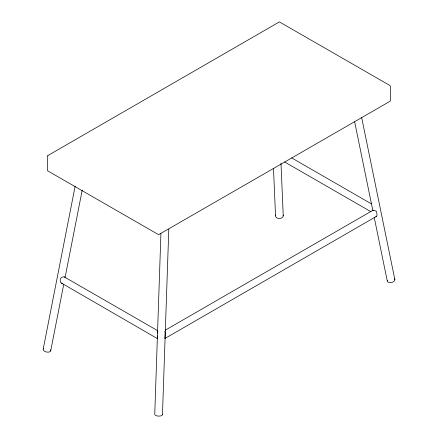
<?xml version="1.0" encoding="UTF-8"?>
<svg xmlns="http://www.w3.org/2000/svg" width="438" height="438" viewBox="0 0 438 438"><rect width="100%" height="100%" fill="white"/><g stroke="black" fill="none" stroke-linecap="round" stroke-linejoin="round"><path stroke-width="0.66" d="M157.428 335.826L154.751 414.249A3.865 1.67 2 0 0 158.95 416.111A3.865 1.67 2 0 0 162.389 414.178M157.521 333.099L160.916 233.536M162.471 414.616L168.8 229.134M43.225 348.987L75.155 186.117M50.682 350.947L63.691 284.59M65.136 277.221L82.218 190.087M373.072 210.399L374.211 210.229L376.642 211.603L377.036 215.392L376.45 216.367L164.88 338.514L165.23 333.663L164.847 331.413M157.937 331.5L157.532 332.683L157.439 338.64L60.855 282.713C59.256 279.378 60.658 276.942 63.992 276.756L157.614 330.641M165.389 330.121L373.225 210.125M375.864 216.553L376.45 216.367M62.497 283.298L61.325 283.151M291.664 157.915L371.446 203.894M284.601 161.951L370.953 211.713M64.468 276.865L64.671 277.166M361.591 117.22L394.857 279.608M354.654 121.824L372.864 210.7M374.233 217.385L387.236 280.868M280.988 163.286L283.249 215.803M273.504 168.679L275.529 215.742M283.162 215.096A3.865 2.727 -2.6 0 1 279.22 218.502A3.865 2.727 -2.6 0 1 275.699 215.036M50.584 349.831A3.865 2.102 11.5 0 1 46.642 352.048A3.865 2.102 11.5 0 1 43.559 348.511M394.255 278.541A3.865 2.3 -12 0 1 391.731 282.444A3.865 2.3 -12 0 1 387.318 280.249M47.862 155.567L47.485 156.311L47.485 170.738L158.611 234.68L389.869 101.386L390.515 100.269L390.515 86.582L389.869 85.47L279.389 21.9L47.862 155.567"/></g></svg>
